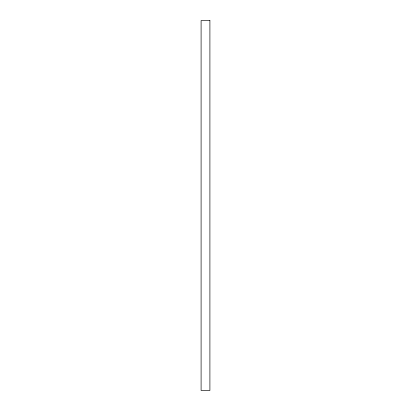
<?xml version="1.0" encoding="UTF-8"?>
<svg xmlns="http://www.w3.org/2000/svg" width="411" height="411" viewBox="0 0 411 411"><rect width="100%" height="100%" fill="white"/><g stroke="black" fill="none" stroke-linecap="round" stroke-linejoin="round"><path stroke-width="0.62" d="M209.903 20.55L201.097 20.55L201.097 390.45L209.903 390.45L209.903 20.55"/></g></svg>
